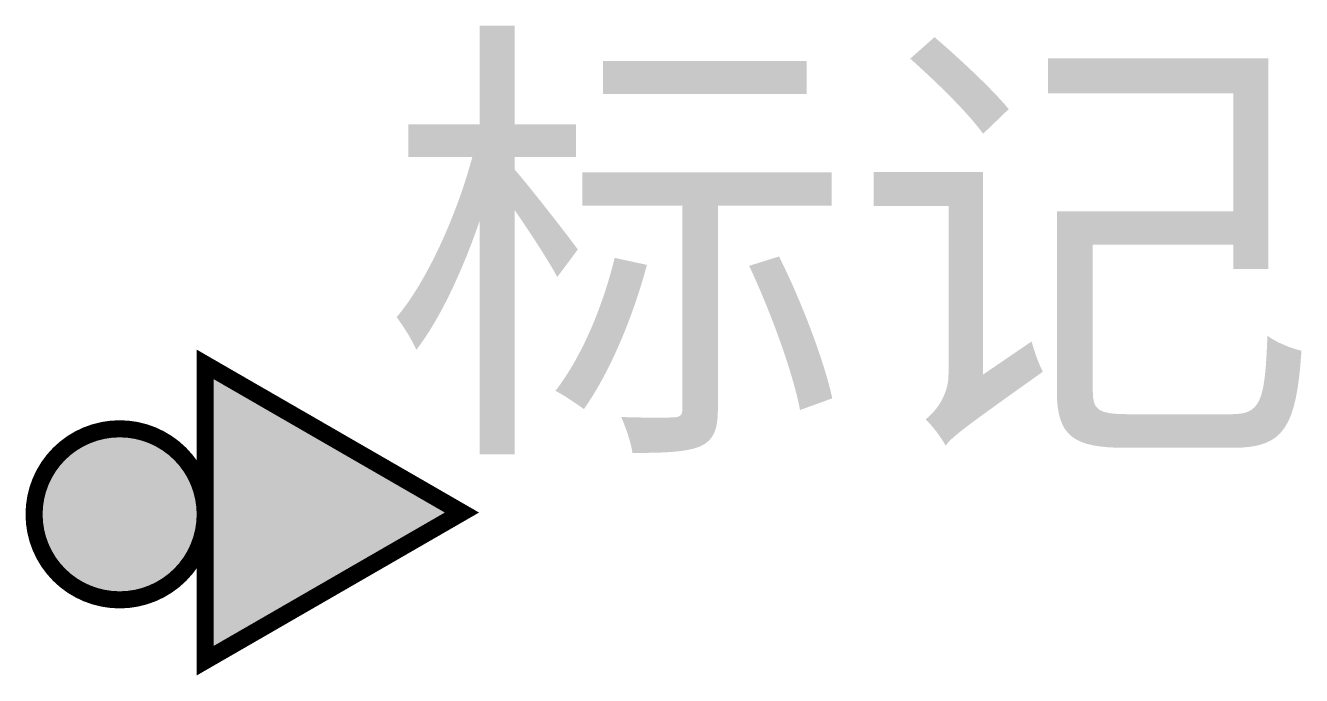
# Model space of a CAD drawing. Extents: x -1.05 to 6.41, y -0.94 to 2.86.
import ezdxf

# ---------------------------------------------------------------- set-up
doc = ezdxf.new("R2010")
doc.units = 0
doc.header["$MEASUREMENT"] = 0
doc.layers.get('0').update_dxf_attribs({"linetype": 'CONTINUOUS'})
doc.styles.get("Standard").update_dxf_attribs({"font": 'SimSun.ttf'})

msp = doc.modelspace()

# ---------------------------------------------------------------- hatches: boundary and pattern name
msp.add_hatch(color=255).paths.add_polyline_path([(0, 0), (0, -0.8556), (1.5, 0.0104), (0, 0.8764)])
h = msp.add_hatch(color=255)
edge = h.paths.add_edge_path()
edge.add_arc((-0.5, 0), 0.5, 180, 360)
edge.add_arc((-0.5, 0), 0.5, 0, 180)

# ---------------------------------------------------------------- linework, layer by layer
at = {"color": 8, "const_width": 0.1}
msp.add_lwpolyline([(0, 0), (0, -0.8556), (1.5, 0.0104), (0, 0.8764), (0, 0)], dxfattribs=at)
msp.add_lwpolyline([(-1, 0, 1), (0, 0, 1), (-1, 0, -7.34742)], format="xyb", dxfattribs=at)

# ---------------------------------------------------------------- texts
msp.add_attdef('标记', (1.0532, 0.5662), '标记', height=2)

doc.saveas('drawing.dxf')
